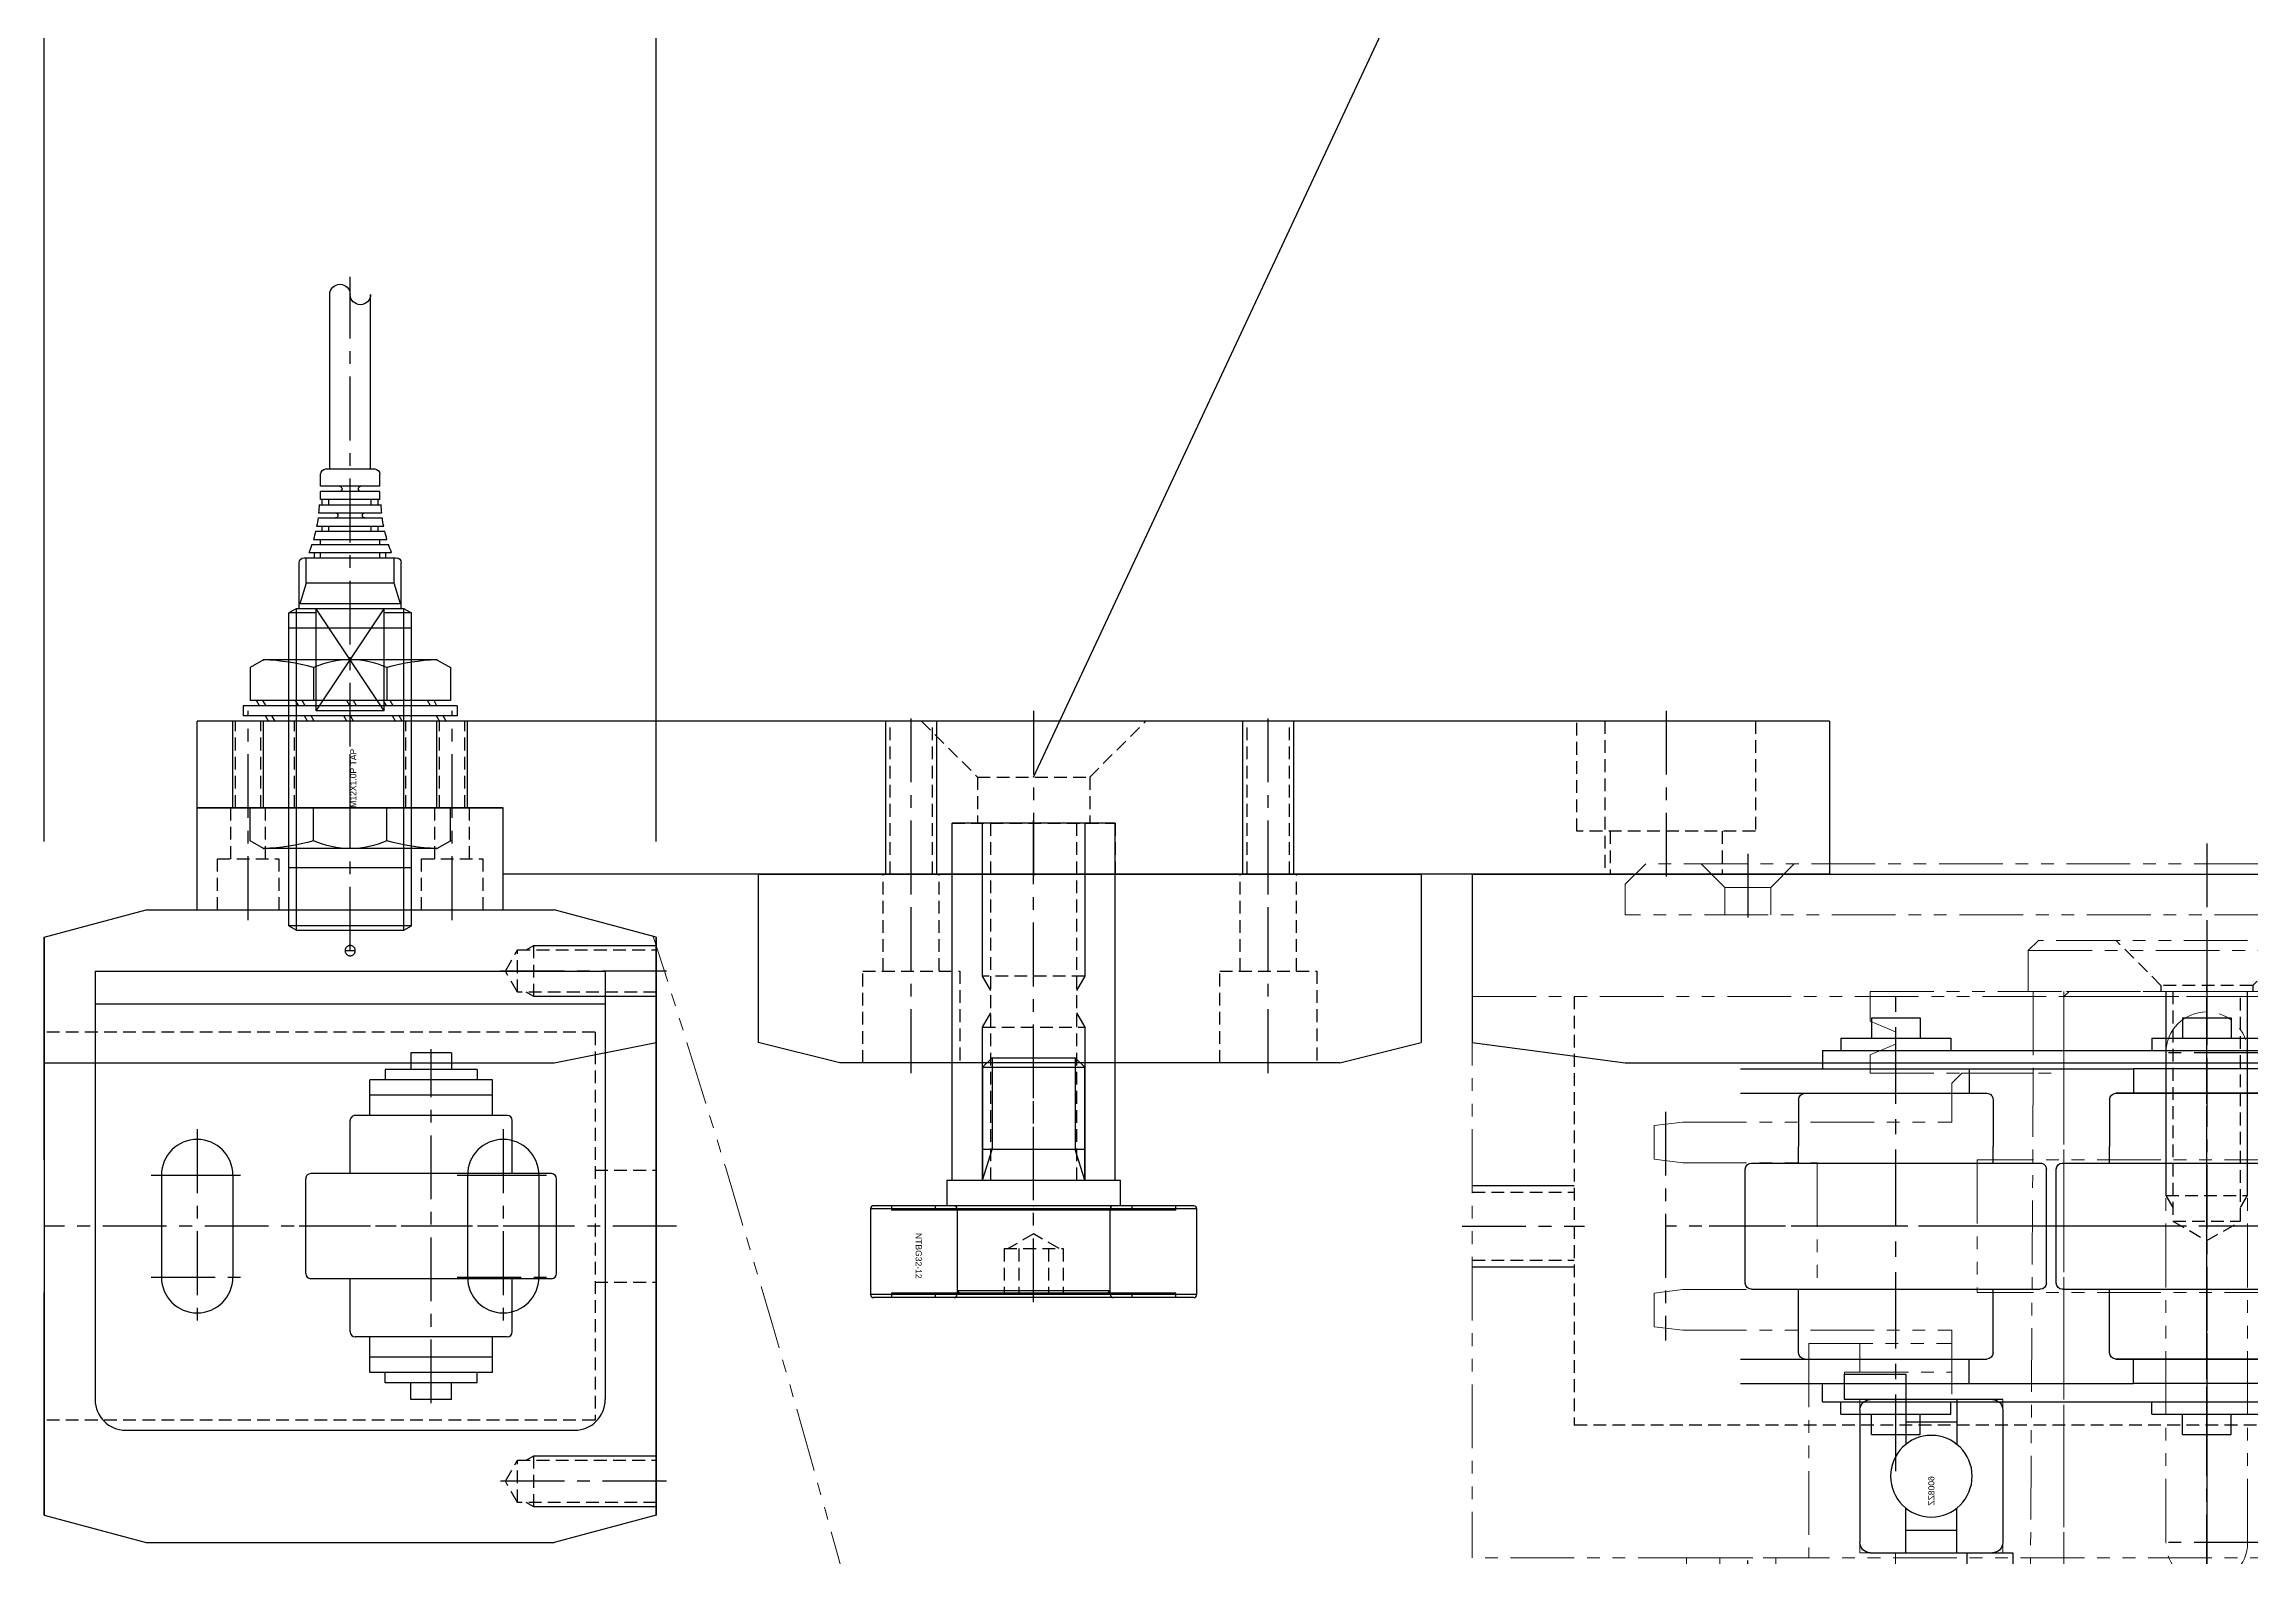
# Model space of a CAD drawing. Header units: inches. Extents: x 0 to 77285, y -118 to 40065.
# Drawn here: x 68177.3 to 68393.7, y 17688.1 to 17836.5 of the extents above; entities that cross this region are included whole.
import ezdxf
from ezdxf.enums import TextEntityAlignment as Align

# ---------------------------------------------------------------- set-up
doc = ezdxf.new("R2010")
doc.units = ezdxf.units.IN
doc.header["$LTSCALE"] = 5
doc.header["$MEASUREMENT"] = 0
for name, pattern in [('CENTER', [2, 1.25, -0.25, 0.25, -0.25]), ('HIDDEN', [0.375, 0.25, -0.125]), ('PHANTOM', [2.5, 1.25, -0.25, 0.25, -0.25, 0.25, -0.25])]:
    doc.linetypes.add(name, pattern=pattern)
for name, color, linetype in [('11', 1, 'CENTER'), ('22', 2, 'HIDDEN'), ('44', 4, 'Continuous'), ('55', 5, 'Continuous'), ('77', 40, 'HIDDEN'), ('99', 181, 'Continuous'), ('A', 8, 'Continuous'), ('B', 123, 'Continuous'), ('BOM-T', 4, 'Continuous'), ('G', 231, 'Continuous'), ('T', 3, 'Continuous'), ('Y', 60, 'Continuous')]:
    doc.layers.add(name, color=color, linetype=linetype)
doc.layers.add('33', color=3, linetype='PHANTOM', lineweight=9)
doc.styles.add('SCI', font='')
doc.styles.get("Standard").update_dxf_attribs({"font": 'arial.ttf'})
doc.styles.get('SCI').set_extended_font_data('Gulim')
doc.dimstyles.new('S', dxfattribs={"dimscale": 100, "dimtxt": 2.5, "dimasz": 2, "dimexe": 1.25, "dimexo": 0.625, "dimgap": -0.625, "dimtad": 1, "dimdec": 8, "dimtxsty": 'SCI', "dimcen": 2.5, "dimclrd": 1, "dimclre": 1, "dimclrt": 7, "dimadec": 8, "dimazin": 2, "dimtfac": 1, "dimtdec": 8, "dimtmove": 0, "dimatfit": 3, "dimfxl": 1, "dimarcsym": 0})
doc.dimstyles.new('SCH', dxfattribs={"dimtxt": 2.5, "dimasz": 2, "dimexe": 1.25, "dimexo": 0.625, "dimtad": 1, "dimdec": 8, "dimtxsty": 'SCI', "dimcen": 2.5, "dimclrd": 4, "dimclre": 4, "dimclrt": 7, "dimadec": 8, "dimazin": 2, "dimtfac": 1, "dimtdec": 8, "dimtmove": 0, "dimatfit": 3, "dimfxl": 1, "dimarcsym": 0})

# ---------------------------------------------------------------- blocks, each defined once
blk = doc.blocks.new('A$C024ea68c')
for p, q in [((-4.5, 15.35), (4.5, 15.35)), ((-4.5, 15.35), (-4.5, 14.35)), ((-1.985, 17), (1.985, 17)), ((-1.985, 17), (-1.985, 15.35)), ((1.985, 17), (1.985, 15.35)), ((4.5, 15.35), (4.5, 14.35)), ((-6, 14.35), (6, 14.35)), ((-6, 14.35), (-6, 10.85)), ((6, 14.35), (6, 10.85)), ((-7.44, 10.85), (7.44, 10.85)), ((-6, 12.85), (6, 12.85)), ((-7.94, 10.35), (-7.94, 5.15)), ((7.94, 10.35), (7.94, 5.15)), ((-12.3, 4.65), (-12.3, -4.65)), ((-11.8, 5.15), (11.8, 5.15)), ((12.3, 4.65), (12.3, -4.65)), ((-11.8, -5.15), (11.8, -5.15)), ((-7.94, -5.15), (-7.94, -10.35)), ((7.94, -5.15), (7.94, -10.35)), ((-7.44, -10.85), (7.44, -10.85)), ((-6, -10.85), (-6, -14.35)), ((-6, -12.85), (6, -12.85)), ((6, -10.85), (6, -14.35)), ((-6, -14.35), (6, -14.35)), ((-4.5, -15.35), (-4.5, -14.35)), ((4.5, -15.35), (4.5, -14.35)), ((-4.5, -15.35), (4.5, -15.35)), ((-1.985, -17), (-1.985, -15.35)), ((-1.985, -17), (1.985, -17)), ((1.985, -17), (1.985, -15.35))]:
    blk.add_line(p, q)
for centre, start, end in [((-7.44, 10.35), 90, 180), ((7.44, 10.35), 0, 90), ((-11.8, 4.65), 90, 180), ((11.8, 4.65), 0, 90), ((-11.8, -4.65), 180, 270), ((11.8, -4.65), 270, 0), ((-7.44, -10.35), 180, 270), ((7.44, -10.35), 270, 0)]:
    blk.add_arc(centre, 0.5, start, end)
at = {"layer": '11'}
for p, q in [((0, 17.35), (0, -17.35)), ((-13.3, 0), (13.3, 0))]:
    blk.add_line(p, q, dxfattribs=at)
blk = doc.blocks.new('A$C968f4001')
for p, q in [((1240, 398.32), (1250, 401)), ((1240, 398.32), (1250, 401)), ((1250, 401), (1290, 401)), ((1250, 401), (1290, 401)), ((1300, 398.32), (1290, 401)), ((1300, 398.32), (1290, 401)), ((1240, 398.32), (1240, 341.68)), ((1240, 376.5), (1240, 398.32)), ((1300, 398.32), (1300, 341.68)), ((1300, 341.68), (1300, 398.32)), ((1240, 341.68), (1240, 363.5)), ((1240, 341.68), (1250, 339)), ((1240, 341.68), (1250, 339)), ((1300, 341.68), (1290, 339)), ((1300, 341.68), (1290, 339)), ((1250, 339), (1290, 339)), ((1250, 339), (1290, 339))]:
    blk.add_line(p, q)
at = {"layer": '11'}
for p, q in [((1301, 395), (1284.21, 395)), ((1302, 370), (1240, 370)), ((1301, 345), (1284.21, 345))]:
    blk.add_line(p, q, dxfattribs=at)
at = {"layer": '22'}
for p, q in [((1285.21, 395), (1286.4, 397.07)), ((1286.4, 397.07), (1300, 397.07)), ((1286.4, 392.93), (1286.4, 397.07)), ((1288, 392.5), (1288, 397.5)), ((1286.4, 392.93), (1285.21, 395)), ((1300, 392.93), (1286.4, 392.93)), ((1294, 389), (1240, 389)), ((1294, 389), (1294, 351)), ((1294, 375.5), (1300, 375.5)), ((1294, 364.5), (1300, 364.5)), ((1294, 351), (1240, 351)), ((1285.21, 345), (1286.4, 347.07)), ((1286.4, 347.07), (1300, 347.07)), ((1286.4, 342.93), (1286.4, 347.07)), ((1288, 342.5), (1288, 347.5)), ((1286.4, 342.93), (1285.21, 345)), ((1300, 342.93), (1286.4, 342.93))]:
    blk.add_line(p, q, dxfattribs=at)
at = {"layer": 'G'}
for p, q in [((1290, 386), (1300, 388)), ((1240, 386), (1290, 386))]:
    blk.add_line(p, q, dxfattribs=at)
at = {"layer": 'T'}
for p, q in [((1287.25, 397.07), (1288, 397.5)), ((1288, 397.5), (1300, 397.5)), ((1288, 392.5), (1287.25, 392.93)), ((1300, 392.5), (1288, 392.5)), ((1287.25, 347.07), (1288, 347.5)), ((1288, 347.5), (1300, 347.5)), ((1288, 342.5), (1287.25, 342.93)), ((1300, 342.5), (1288, 342.5))]:
    blk.add_line(p, q, dxfattribs=at)
at = {"layer": 'B', "rotation": 180}
blk.add_blockref('A$C024ea68c', (1277.94, 370), dxfattribs=at)
blk = doc.blocks.new('A$C024dca6d')
for p, q in [((-40, 25), (10, 25)), ((-40, 25), (-40, -17)), ((10, 25), (10, -17)), ((-40, 21.8), (10, 21.8)), ((-33.5, 5), (-33.5, -5)), ((-26.5, 5), (-26.5, -5)), ((-3.5, 5), (-3.5, -5)), ((3.5, 5), (3.5, -5)), ((-37, -20), (7, -20))]:
    blk.add_line(p, q)
for centre, radius, start, end in [((-30, 5), 3.5, 0, 180), ((0, 5), 3.5, 0, 180), ((-30, -5), 3.5, 180, 0), ((0, -5), 3.5, 180, 0), ((-37, -17), 3, 180, 270), ((7, -17), 3, 270, 0)]:
    blk.add_arc(centre, radius, start, end)
at = {"layer": '11'}
for p, q in [((-30, 9.5), (-30, -9.5)), ((0, 9.5), (0, -9.5)), ((-34.5, 5), (-25.5, 5)), ((-31, 5), (-25.8, 5)), ((-4.5, 5), (4.5, 5)), ((-1, 5), (4.2, 5)), ((-34.5, -5), (-25.5, -5)), ((-4.5, -5), (4.5, -5))]:
    blk.add_line(p, q, dxfattribs=at)
blk = doc.blocks.new('A$C993dfb8e')
at = {"layer": 'Y'}
blk.add_blockref('A$C024dca6d', (1215, 370), dxfattribs=at)
blk = doc.blocks.new('A$C96772931')
for name, p in [('A$C968f4001', (80, 46)), ('A$C993dfb8e', (150, 46))]:
    blk.add_blockref(name, p)
blk = doc.blocks.new('A$Cf6608077')
for p, q in [((2.5, 15.7), (2.5, -15.7)), ((2.8, 16), (2.8, -16)), ((11.2, 16), (2.8, 16)), ((11.2, 16), (11.2, -16)), ((11.5, 15.7), (11.5, -15.7)), ((2.93, 13.95), (2.5, 13.95)), ((2.93, 13.95), (2.93, -13.95)), ((11.07, 13.95), (11.07, -13.95)), ((11.5, 13.95), (11.07, 13.95)), ((2.93, 9.65), (2.5, 9.65)), ((11.5, 9.65), (11.07, 9.65)), ((0, -8.5), (0, 8.5)), ((2.5, 8.5), (0, 8.5)), ((11.2, 7.5), (2.8, 7.5)), ((10.8, 7.5), (2.8, 7.5)), ((11.2, 7.1), (10.8, 7.5)), ((10.8, -7.5), (10.8, 7.5)), ((-11.08, 5), (-12, 4.08)), ((-11.08, -5), (-11.08, 5)), ((0, 5), (-11.08, 5)), ((-12, -4.08), (-12, 4.08)), ((-12, -4.08), (-11.08, -5)), ((-11.08, -5), (0, -5)), ((0, -8.5), (2.5, -8.5)), ((2.8, -7.5), (11.2, -7.5)), ((2.8, -7.5), (10.8, -7.5)), ((10.8, -7.5), (11.2, -7.1)), ((2.5, -9.65), (2.93, -9.65)), ((11.07, -9.65), (11.5, -9.65)), ((2.5, -13.95), (2.93, -13.95)), ((11.07, -13.95), (11.5, -13.95)), ((2.8, -16), (11.2, -16))]:
    blk.add_line(p, q)
for centre, start, end in [((2.8, 15.7), 90, 180), ((11.2, 15.7), 0, 90), ((2.8, 7.8), 180, 270), ((2.8, 7.8), 180, 270), ((11.2, 7.8), 270, 0), ((2.8, -7.8), 90, 180), ((2.8, -7.8), 90, 180), ((11.2, -7.8), 0, 90), ((2.8, -15.7), 180, 270), ((11.2, -15.7), 270, 0)]:
    blk.add_arc(centre, 0.3, start, end)
blk.add_point((2.5, 0))
at = {"layer": '11'}
blk.add_line((11.95, 0), (-12.6, 0), dxfattribs=at)
at = {"layer": '22'}
for p, q in [((6.7, 2.5), (5.26, 0)), ((6.7, 2.89), (11.2, 2.89)), ((6.7, -2.89), (6.7, 2.89)), ((5.26, 0), (6.7, -2.5)), ((6.7, 1.44), (11.2, 1.44)), ((6.7, -1.44), (11.2, -1.44)), ((6.7, -2.89), (11.2, -2.89))]:
    blk.add_line(p, q, dxfattribs=at)
at = {"layer": 'T'}
for p, q in [((0, 5), (-3, 4.08)), ((-3, 5), (-3, -5)), ((-12, 4.08), (-3, 4.08)), ((-12, -4.08), (-3, -4.08)), ((0, -5), (-3, -4.08))]:
    blk.add_line(p, q, dxfattribs=at)
at = {"layer": 'BOM-T', "color": 4}
blk.add_text('NTBG32-12', height=0.6, dxfattribs=at).set_placement((5.17, -11.57, 0))
blk = doc.blocks.new('A$C5f766960')
for p, q in [((-8, 0), (-8, 35)), ((8, 35), (-8, 35)), ((8, 0), (8, 35)), ((-8, 0), (8, 0))]:
    blk.add_line(p, q)
at = {"layer": '11'}
blk.add_line((0, -1), (0, 36), dxfattribs=at)
at = {"layer": '22'}
for p, q in [((-4.19, 0), (-4.19, 35)), ((4.19, 35), (4.19, 0)), ((5, 20), (-5, 20)), ((-5, 15), (5, 15))]:
    blk.add_line(p, q, dxfattribs=at)
at = {"layer": 'T'}
for p, q in [((-5, 20), (-5, 35)), ((5, 35), (5, 20)), ((-4.19, 18.59), (-5, 20)), ((5, 20), (4.19, 18.59)), ((-5, 15), (-4.19, 16.41)), ((4.19, 16.41), (5, 15)), ((-5, 0), (-5, 15)), ((5, 15), (5, 0))]:
    blk.add_line(p, q, dxfattribs=at)
blk = doc.blocks.new('A$Cc66aeca8')
for p, q in [((-15, 0), (15, 0)), ((15, -10), (15, 0)), ((-15, -10), (-15, 0)), ((-15, -10), (15, -10))]:
    blk.add_line(p, q)
at = {"layer": '11'}
for p, q in [((-10, -11), (-10, 1)), ((10, -11), (10, 1))]:
    blk.add_line(p, q, dxfattribs=at)
at = {"layer": '22'}
for p, q in [((-11.7, -5), (-11.7, 0)), ((-8.3, -5), (-8.3, 0)), ((8.3, -5), (8.3, 0)), ((11.7, -5), (11.7, 0)), ((-13, -10), (-13, -5)), ((-13, -5), (-7, -5)), ((-7, -5), (-7, -10)), ((7, -10), (7, -5)), ((7, -5), (13, -5)), ((13, -5), (13, -10))]:
    blk.add_line(p, q, dxfattribs=at)
blk = doc.blocks.new('A$Caf9da41d')
for p, q in [((16, 15), (-144, 15)), ((-144, 6.5), (-144, 15)), ((16, 15), (16, 0)), ((-114, 6.5), (-144, 6.5)), ((-114, 0), (-114, 6.5)), ((16, 0), (-114, 0))]:
    blk.add_line(p, q)
at = {"layer": '11'}
for p, q in [((-139, 5.5), (-139, 16)), ((-129, 5.5), (-129, 16)), ((-119, 5.5), (-119, 16)), ((-74, -1), (-74, 16)), ((-62, 16), (-62, -1)), ((-39, -1), (-39, 16)), ((0, 16), (0, -1))]:
    blk.add_line(p, q, dxfattribs=at)
at = {"layer": '22'}
for p, q in [((-140.23, 6.5), (-140.23, 15)), ((-137.77, 6.5), (-137.77, 15)), ((-134.46, 6.5), (-134.46, 15)), ((-123.54, 6.5), (-123.54, 15)), ((-120.23, 6.5), (-120.23, 15)), ((-117.77, 6.5), (-117.77, 15)), ((-76.07, 0), (-76.07, 15)), ((-71.93, 0), (-71.93, 15)), ((-41.07, 0), (-41.07, 15)), ((-36.93, 0), (-36.93, 15)), ((-8.75, 4.2), (-8.75, 15)), ((8.75, 15), (8.75, 4.2)), ((8.75, 4.2), (-8.75, 4.2)), ((-5.5, 4.2), (-5.5, 0)), ((5.5, 4.2), (5.5, 0))]:
    blk.add_line(p, q, dxfattribs=at)
at = {"layer": '77'}
for p, q in [((-73, 15), (-67.5, 9.5)), ((-56.5, 9.5), (-51, 15)), ((-6, 15), (-6, 0)), ((-67.5, 9.5), (-56.5, 9.5)), ((-67.5, 9.5), (-67.5, 5)), ((-56.5, 9.5), (-56.5, 5)), ((-70, 5), (-54, 5)), ((-70, 0), (-70, 5)), ((-54, 5), (-54, 0))]:
    blk.add_line(p, q, dxfattribs=at)
at = {"layer": 'T'}
for p, q in [((-140.5, 6.5), (-140.5, 15)), ((-137.5, 6.5), (-137.5, 15)), ((-135, 6.5), (-135, 15)), ((-123, 6.5), (-123, 15)), ((-120.5, 6.5), (-120.5, 15)), ((-117.5, 6.5), (-117.5, 15)), ((-76.5, 0), (-76.5, 15)), ((-71.5, 0), (-71.5, 15)), ((-41.5, 0), (-41.5, 15)), ((-36.5, 0), (-36.5, 15))]:
    blk.add_line(p, q, dxfattribs=at)
at = {"layer": 'BOM-T', "color": 4}
blk.add_text('M12X1.0P TAP', height=0.6, rotation=90, dxfattribs=at).set_placement((-128.7, 6.5), align=Align.MIDDLE_LEFT)
blk = doc.blocks.new('A$Cf37cf9b6')
for p, q in [((-15, 0), (-15, -16.5)), ((-15, 0), (50, 0)), ((50, 0), (50, -16.5)), ((-7, -18.5), (-15, -16.5)), ((42, -18.5), (50, -16.5)), ((42, -18.5), (-7, -18.5))]:
    blk.add_line(p, q)
at = {"layer": '11'}
for p, q in [((0, -19.5), (0, 1)), ((35, -19.5), (35, 1))]:
    blk.add_line(p, q, dxfattribs=at)
at = {"layer": '22'}
for p, q in [((-2.75, -9.5), (-2.75, 0)), ((2.75, -9.5), (2.75, 0)), ((32.25, -9.5), (32.25, 0)), ((37.75, -9.5), (37.75, 0)), ((-4.75, -18.5), (-4.75, -9.5)), ((-4.75, -9.5), (4.75, -9.5)), ((4.75, -9.5), (4.75, -18.5)), ((30.25, -18.5), (30.25, -9.5)), ((30.25, -9.5), (39.75, -9.5)), ((39.75, -9.5), (39.75, -18.5))]:
    blk.add_line(p, q, dxfattribs=at)
blk = doc.blocks.new('A$C155e952e')
for p, q in [((-4, 18.31), (-3.24, 19.63)), ((-3.24, 19.63), (0, 19.63)), ((0, 19.63), (0, 0)), ((-4, 18.31), (-4, 1.31)), ((-3.24, 13.41), (0, 13.41)), ((-3.24, 6.22), (0, 6.22)), ((-4, 1.31), (-3.24, 0)), ((-3.24, 0), (0, 0))]:
    blk.add_line(p, q)
for centre, radius, start, end in [((17.82, 19.18), 21.84, 182.2649, 195.323), ((4.92, 9.81), 8.92, 156.1938, 179.9413), ((4.92, 9.82), 8.92, 180.0587, 203.8062), ((17.82, 0.45), 21.84, 164.677, 177.7351)]:
    blk.add_arc(centre, radius, start, end)
for p in [(-3.24, 19.63), (-4, 18.31), (-4, 18.31), (-4, 1.31)]:
    blk.add_point(p)
blk = doc.blocks.new('A$C8b6cfe8f')
for p, q in [((0, 9.4), (0.5, 9.1)), ((0, 9.4), (0, 8.76)), ((0, 8.76), (0.5, 8.46)), ((0.5, 10.5), (0.5, -10.5)), ((1.5, 10.5), (0.5, 10.5)), ((1.5, 10.5), (1.5, -10.5)), ((1.5, 8.51), (2, 8.22)), ((1.5, 7.87), (2, 7.58)), ((2, 8.22), (2, 7.58)), ((0, 5.09), (0, 4.45)), ((0, 5.09), (0.5, 4.79)), ((0, 4.45), (0.5, 4.15)), ((1.5, 4.2), (2, 3.91)), ((1.5, 3.56), (2, 3.27)), ((2, 3.91), (2, 3.27)), ((0, 0.32), (0, -0.32)), ((0, 0.32), (0.5, 0.03)), ((1.5, 0.61), (2, 0.32)), ((2, 0.32), (2, -0.32)), ((0, -0.32), (0.5, -0.61)), ((1.5, -0.03), (2, -0.32)), ((0, -3.53), (0, -4.17)), ((0, -3.53), (0.5, -3.83)), ((0, -4.17), (0.5, -4.47)), ((1.5, -4.41), (2, -4.71)), ((1.5, -5.05), (2, -5.35)), ((2, -4.71), (2, -5.35)), ((0, -7.37), (0, -8.01)), ((0, -7.37), (0.5, -7.67)), ((0, -8.01), (0.5, -8.31)), ((1.5, -8.25), (2, -8.55)), ((2, -8.55), (2, -9.19)), ((1.5, -10.5), (0.5, -10.5)), ((1.5, -8.89), (2, -9.19))]:
    blk.add_line(p, q)
blk = doc.blocks.new('A$Ce7fb24a1')
for p, q in [((2.9, 5.25), (3.33, 6)), ((2.9, -5.25), (2.9, 5.25)), ((3.33, 6), (34, 6)), ((3.33, 6), (3.33, -6)), ((34.4, 5.3), (34, 6)), ((34, 6), (34, 3.32)), ((34.4, 5.3), (34.4, -5.3)), ((34.4, 5), (34.9, 5)), ((34.4, 5), (38.9, 5)), ((34.9, 5), (34.9, -5)), ((34.9, 4.92), (36.9, 4.3)), ((39.4, -4.5), (39.4, 4.5)), ((24.4, 3.32), (34.4, 3.32)), ((24.4, 3.32), (24.4, -3.32)), ((36.9, 4.3), (36.9, -4.3)), ((36.9, 4.3), (39.4, 4.3)), ((39.4, 3.5), (39.9, 3.5)), ((39.4, 2.9), (39.9, 2.9)), ((39.9, -4.05), (39.9, 4.05)), ((40.7, -3.76), (40.7, 3.76)), ((40.7, 2.9), (41.2, 2.9)), ((41.2, -3.6), (41.2, 3.6)), ((42, -3.39), (42, 3.39)), ((42, 2.75), (42.5, 2.75)), ((42.5, -3.29), (42.5, 3.29)), ((43.3, -3.15), (43.3, 3.15)), ((43.8, -3.09), (43.8, 3.1)), ((44.6, -3.03), (44.6, 3.03)), ((44.6, 2.75), (45.1, 2.75)), ((45.1, 2.9), (45.9, 2.9)), ((45.1, 2.9), (45.1, -2.9)), ((45.9, 2.9), (45.9, -2.9)), ((46.4, 2.9), (47.6, 2.9)), ((46.4, 2.9), (46.4, -2.9)), ((48.1, -2.4), (48.1, 2.4)), ((42, 2.07), (42.5, 2.07)), ((44.6, 2.07), (45.1, 2.07)), ((48.1, 2), (65.2, 2)), ((42, -2.08), (42.5, -2.08)), ((44.6, -2.08), (45.1, -2.08)), ((48.1, -2), (65.2, -2)), ((24.4, -3.32), (34.4, -3.32)), ((34, -3.32), (34, -6)), ((36.9, -4.3), (34.9, -4.92)), ((36.9, -4.3), (39.4, -4.3)), ((39.4, -2.9), (39.9, -2.9)), ((39.4, -3.5), (39.9, -3.5)), ((40.7, -2.9), (41.2, -2.9)), ((42, -2.75), (42.5, -2.75)), ((44.6, -2.75), (45.1, -2.75)), ((45.1, -2.9), (45.9, -2.9)), ((46.4, -2.9), (47.6, -2.9)), ((3.33, -6), (2.9, -5.25)), ((3.33, -6), (34, -6)), ((34.4, -5.3), (34, -6)), ((34.4, -5), (38.9, -5))]:
    blk.add_line(p, q)
for centre, radius, start, end in [((38.9, 4.5), 0.5, 0, 90), ((45.27, 17.52), 14.5, 248.279, 251.645), ((45.27, 17.52), 14.5, 253.714, 256.982), ((45.27, 17.52), 14.5, 259.002, 262.207), ((45.27, 17.52), 14.5, 264.196, 267.367), ((47.6, 2.4), 0.5, 0, 90), ((43.55, 1.45), 0.25, 180, 270), ((43.55, 1.45), 0.25, 270, 0), ((46.15, 1.05), 0.25, 180, 0), ((65.2, 1), 1, 90, 270), ((65.2, -1), 1, 270, 90), ((43.55, -1.45), 0.25, 90, 180), ((43.55, -1.45), 0.25, 0, 90), ((46.15, -1.05), 0.25, 0, 180), ((45.27, -17.52), 14.5, 108.355, 111.721), ((45.27, -17.52), 14.5, 103.018, 106.286), ((45.27, -17.52), 14.5, 97.7934, 100.998), ((45.27, -17.52), 14.5, 92.6334, 95.8036), ((47.6, -2.4), 0.5, 270, 0), ((38.9, -4.5), 0.5, 270, 0)]:
    blk.add_arc(centre, radius, start, end)
at = {"layer": '11'}
for p, q in [((0.9, -0.5), (0.9, 0.5)), ((0.9, 0), (66.93, 0))]:
    blk.add_line(p, q, dxfattribs=at)
blk.add_circle((0.9, 0), 0.5, dxfattribs=at)
at = {"layer": 'A'}
for p, q in [((9, 6), (9, -6)), ((32.5, 6), (32.5, -6)), ((24.4, 3.32), (34.4, -3.32)), ((24.4, -3.32), (34.4, 3.32))]:
    blk.add_line(p, q, dxfattribs=at)
at = {"layer": 'T'}
for p, q in [((2.9, 5.25), (34.4, 5.25)), ((2.9, -5.25), (34.4, -5.25))]:
    blk.add_line(p, q, dxfattribs=at)
blk = doc.blocks.new('A$Ca700c6e0')
for name, p in [('A$Caf9da41d', (0, 0)), ('A$Cc66aeca8', (-129, 6.5)), ('A$C5f766960', (-62, -30))]:
    blk.add_blockref(name, p)
at = {"layer": '55', "xscale": -1, "rotation": 270}
for name, p in [('A$Ce7fb24a1', (-129, -8.4)), ('A$C8b6cfe8f', (-129, 15)), ('A$C155e952e', (-138.81, 6.5))]:
    blk.add_blockref(name, p, dxfattribs=at)
at = {"layer": '55', "rotation": 270}
blk.add_blockref('A$C155e952e', (-138.81, 17), dxfattribs=at)
at = {"layer": '99', "rotation": 270}
blk.add_blockref('A$Cf6608077', (-62, -30), dxfattribs=at)
at = {"layer": 'G'}
blk.add_blockref('A$Cf37cf9b6', (-74, 0), dxfattribs=at)
blk = doc.blocks.new('A$C989ff7f7')
for p, q in [((0, 6), (0, -6)), ((0, 6), (8, 6)), ((2.6, -4.75), (2.6, 4.75)), ((2.6, 4.75), (8, 4.75)), ((8, 6), (8, -31)), ((2.6, 2.75), (0, 2.75)), ((2.6, -2.75), (0, -2.75)), ((-21, -6), (-21, -20)), ((-21, -6), (0, -6)), ((8, -4.75), (2.6, -4.75)), ((-18.2, -9.5), (-18.2, -20)), ((-18.2, -9.5), (-15.5, -9.5)), ((-15.5, -9.5), (-15.5, -20)), ((-21, -11), (-18.2, -11)), ((-15.5, -11), (-0.5, -11)), ((-0.5, -11), (-0.5, -25)), ((-0.5, -14.5), (2, -14.5)), ((2, -14.5), (2, -25)), ((6, -14.5), (6, -28.6)), ((6, -14.5), (8, -14.5)), ((2, -18.5), (6, -18.5)), ((8, -59), (8, -96)), ((6, -62.81), (6, -75.5)), ((-0.5, -65), (-0.5, -79)), ((2, -65), (2, -75.5)), ((-21, -70), (-21, -84)), ((-18.2, -70), (-18.2, -80.5)), ((-15.5, -70), (-15.5, -80.5)), ((2, -71.5), (6, -71.5)), ((-0.5, -75.5), (2, -75.5)), ((6, -75.5), (8, -75.5)), ((-21, -79), (-18.2, -79)), ((-15.5, -79), (-0.5, -79)), ((-18.2, -80.5), (-15.5, -80.5)), ((-21, -84), (0, -84)), ((0, -84), (0, -96)), ((2.6, -94.75), (2.6, -85.25)), ((2.6, -85.25), (8, -85.25)), ((2.6, -87.25), (0, -87.25)), ((2.6, -92.75), (0, -92.75)), ((8, -94.75), (2.6, -94.75)), ((0, -96), (8, -96))]:
    blk.add_line(p, q)
at = {"layer": '11'}
for p, q in [((9, 0), (-1, 0)), ((-22, -45), (9, -45)), ((9, -90), (-1, -90))]:
    blk.add_line(p, q, dxfattribs=at)
blk = doc.blocks.new('A$C3cb9157a')
for p, q in [((-15, 20), (-15, 33)), ((-14, 34), (-1, 34)), ((0, 33), (0, 20)), ((-15, 29.5), (-10.62, 29.5)), ((-12.81, 24.5), (-12.81, 29.5)), ((0, 29.5), (-4.38, 29.5)), ((-2.19, 24.5), (-2.19, 29.5)), ((-15, 24.5), (-10.62, 24.5)), ((0, 24.5), (-4.38, 24.5)), ((-14, 20), (-1, 20)), ((-15, -33), (-15, -20)), ((-1, -20), (-14, -20)), ((0, -20), (0, -33)), ((-15, -24.5), (-10.62, -24.5)), ((-12.81, -29.5), (-12.81, -24.5)), ((0, -24.5), (-4.38, -24.5)), ((-2.19, -29.5), (-2.19, -24.5)), ((-15, -29.5), (-10.62, -29.5)), ((0, -29.5), (-4.38, -29.5)), ((-1, -34), (-14, -34))]:
    blk.add_line(p, q)
for centre in [(-7.5, 27), (-7.5, -27)]:
    blk.add_circle(centre, 4)
for centre, start, end in [((-14, 33), 90, 180), ((-1, 33), 0, 90), ((-14, 21), 180, 270), ((-1, 21), 270, 0), ((-14, -21), 90, 180), ((-1, -21), 0, 90), ((-14, -33), 180, 270), ((-1, -33), 270, 360)]:
    blk.add_arc(centre, 1, start, end)
at = {"layer": '11'}
blk.add_line((-16, 0), (1, 0), dxfattribs=at)
at = {"layer": '44'}
blk.add_text('6008ZZ', height=0.6, dxfattribs=at).set_placement((-7.5, 26.7))
blk = doc.blocks.new('A$C1d9063d8')
for p, q in [((-2.5, 35.5), (-2.5, 29.5)), ((0, 35.5), (-2.5, 35.5)), ((0, 29.5), (0, 35.5)), ((-2.5, 29.5), (0, 29.5)), ((-2.5, -29.5), (0, -29.5)), ((-2.5, -29.5), (-2.5, -35.5)), ((0, -35.5), (0, -29.5)), ((-2.5, -35.5), (0, -35.5))]:
    blk.add_line(p, q)
at = {"layer": '11'}
blk.add_line((-3.5, 0), (1.2, 0), dxfattribs=at)
blk = doc.blocks.new('A$C24dafc05')
for p, q in [((0, 23.5), (0, 19)), ((1.8, 23.5), (0, 23.5)), ((1.8, 19), (1.8, 23.5)), ((0, 19), (1.8, 19)), ((0, -19), (1.8, -19)), ((0, -19), (0, -24.67)), ((1.8, -24.67), (1.8, -19)), ((0, -24.67), (1.8, -24.67))]:
    blk.add_line(p, q)
at = {"layer": '11'}
blk.add_line((-1, 0), (2.9, 0), dxfattribs=at)
blk = doc.blocks.new('A$C3918d32b')
for p, q in [((0, -57), (0, 57)), ((3, 57), (0, 57)), ((5, 55), (3, 57)), ((5, -55), (5, 55)), ((5, 49.55), (2.7, 47.25)), ((2.7, 47.25), (0, 47.25)), ((2.7, 47.25), (2.7, 42.75)), ((2.7, 42.75), (0, 42.75)), ((2.7, 42.75), (5, 40.45)), ((5, -40.45), (2.7, -42.75)), ((2.7, -42.75), (0, -42.75)), ((2.7, -42.75), (2.7, -47.25)), ((2.7, -47.25), (0, -47.25)), ((2.7, -47.25), (5, -49.55)), ((5, -55), (3, -57)), ((3, -57), (0, -57))]:
    blk.add_line(p, q)
at = {"layer": '11'}
for p, q in [((6, 45), (-1, 45)), ((7, 0), (-2, 0)), ((6, -45), (-1, -45))]:
    blk.add_line(p, q, dxfattribs=at)
blk = doc.blocks.new('FINALrf2040vrp-sc')
for p, q in [((10.715, 4.15), (14.685, 4.15)), ((10.715, 4.15), (10.715, 2.5)), ((14.685, 4.15), (14.685, 2.5)), ((36.115, 4.15), (36.115, 2.5)), ((36.115, 4.15), (40.085, 4.15)), ((40.085, 4.15), (40.085, 2.5)), ((8.2, 2.5), (8.2, 1.5)), ((8.2, 2.5), (17.2, 2.5)), ((17.2, 2.5), (17.2, 1.5)), ((33.6, 2.5), (42.6, 2.5)), ((33.6, 2.5), (33.6, 1.5)), ((42.6, 2.5), (42.6, 1.5)), ((0, 0), (18.7, 0)), ((6.7, 1.5), (44.1, 1.5)), ((6.7, 1.5), (6.7, 0)), ((18.7, 0), (32.1, 0)), ((18.7, 0), (18.7, -2)), ((32.1, 0), (32.1, -2)), ((50.8, 0), (32.1, 0)), ((44.1, 0), (44.1, 1.5)), ((0, -2), (20.14, -2)), ((4.76, -2.5), (4.76, -6.35)), ((20.64, -2.5), (20.64, -6.35)), ((30.16, -2.5), (30.16, -6.35)), ((50.8, -2), (30.66, -2)), ((30.66, -2), (45.54, -2)), ((46.04, -2.5), (46.04, -6.35)), ((4.76, -6.35), (4.76, -7.7)), ((20.64, -6.35), (20.64, -7.7)), ((30.16, -6.35), (30.16, -7.7)), ((46.04, -6.35), (46.04, -7.7)), ((0.4, -8.2), (0.4, -17.5)), ((0.9, -7.7), (24.5, -7.7)), ((25, -8.2), (25, -17.5)), ((25.8, -8.2), (25.8, -17.5)), ((26.3, -7.7), (49.9, -7.7)), ((50.4, -8.2), (50.4, -17.5)), ((0.9, -18), (24.5, -18)), ((4.76, -18), (4.76, -19.35)), ((20.64, -18), (20.64, -19.35)), ((26.3, -18), (49.9, -18)), ((30.16, -18), (30.16, -19.35)), ((46.04, -18), (46.04, -19.35)), ((4.76, -23.2), (4.76, -19.35)), ((20.64, -23.2), (20.64, -19.35)), ((30.16, -23.2), (30.16, -19.35)), ((46.04, -23.2), (46.04, -19.35)), ((0, -23.7), (20.14, -23.7)), ((18.7, -25.7), (18.7, -23.7)), ((30.66, -23.7), (45.54, -23.7)), ((50.8, -23.7), (30.66, -23.7)), ((32.1, -25.7), (32.1, -23.7)), ((0, -25.7), (18.7, -25.7)), ((6.7, -27.2), (6.7, -25.7)), ((18.7, -25.7), (32.1, -25.7)), ((50.8, -25.7), (32.1, -25.7)), ((44.1, -25.7), (44.1, -27.2)), ((6.7, -27.2), (44.1, -27.2)), ((8.2, -28.2), (8.2, -27.2)), ((8.2, -28.2), (17.2, -28.2)), ((10.715, -29.85), (10.715, -28.2)), ((14.685, -29.85), (14.685, -28.2)), ((17.2, -28.2), (17.2, -27.2)), ((33.6, -28.2), (33.6, -27.2)), ((33.6, -28.2), (42.6, -28.2)), ((36.115, -29.85), (36.115, -28.2)), ((40.085, -29.85), (40.085, -28.2)), ((42.6, -28.2), (42.6, -27.2)), ((10.715, -29.85), (14.685, -29.85)), ((36.115, -29.85), (40.085, -29.85))]:
    blk.add_line(p, q)
for centre, start, end in [((5.26, -2.5), 90, 180), ((20.14, -2.5), 0, 90), ((30.66, -2.5), 90, 180), ((45.54, -2.5), 0, 90), ((0.9, -8.2), 90, 180), ((24.5, -8.2), 0, 90), ((26.3, -8.2), 90, 180), ((49.9, -8.2), 0, 90), ((0.9, -17.5), 180, 270), ((24.5, -17.5), 270, 0), ((26.3, -17.5), 180, 270), ((49.9, -17.5), 270, 0), ((5.26, -23.2), 180, 270), ((20.14, -23.2), 270, 0), ((30.66, -23.2), 180, 270), ((45.54, -23.2), 270, 0)]:
    blk.add_arc(centre, 0.5, start, end)
at = {"layer": '11'}
for p, q in [((12.7, 7.15), (12.7, -32.85)), ((38.1, 7.15), (38.1, -32.85))]:
    blk.add_line(p, q, dxfattribs=at)
blk = doc.blocks.new('A$C006C2B59')
at = {"layer": '11'}
blk.add_line((-60.19, 0), (67.37, 0), dxfattribs=at)
at = {"rotation": 179.9999999999999}
for p in [(12.7, -12.85), (63.5, -12.85)]:
    blk.add_blockref('FINALrf2040vrp-sc', p, dxfattribs=at)
blk = doc.blocks.new('A$Ce95bc381')
for p, q in [((0, 280), (0, 0)), ((0, 280), (16.5, 280)), ((16.5, 280), (18.5, 265)), ((18.5, 265), (18.5, 15))]:
    blk.add_line(p, q)
blk = doc.blocks.new('A$Ca9249236')
for p, q in [((-280, 67), (0, 67)), ((0, 67), (0, 0)), ((0, 55), (-280, 55)), ((-39, 55.5), (-58, 55.5)), ((-58, 55.5), (-58, 47.5)), ((-54.99, 55.5), (-54.99, 47.5)), ((-39, 55.5), (-39, 52.6)), ((-39, 52.6), (-41.5, 51.55)), ((-41.5, 51.55), (-41.5, 50.35)), ((-41.5, 50.35), (-39, 49.3)), ((-39, 49.3), (-39, 47.5)), ((-58, 47.5), (-58, -4.5)), ((-48, 47.5), (-58, 47.5)), ((-54.99, 47.5), (-54.7, -4.5)), ((-39, 47.5), (-54.99, 47.5)), ((-48, 47.5), (-47, 46.5)), ((-47, 42.7), (-47, 46.5)), ((-20.64, 42.7), (-47, 42.7)), ((-20.64, 42.7), (-17.82, 42.35)), ((-17.82, 39.05), (-17.82, 42.35)), ((-280, 39), (-49.5, 39)), ((-49.5, 39), (-49.5, 26)), ((-20.64, 38.7), (-17.82, 39.05)), ((-33.79, 38.7), (-33.79, 26.3)), ((-20.64, 38.7), (-33.79, 38.7)), ((-280, 26), (-49.5, 26)), ((-20.64, 26.3), (-33.79, 26.3)), ((-20.64, 26.3), (-17.82, 25.95)), ((-17.82, 25.95), (-17.82, 22.65)), ((-47, 22.3), (-47, 15.5)), ((-20.64, 22.3), (-47, 22.3)), ((-20.64, 22.3), (-17.82, 22.65)), ((-52, 15.5), (-47, 15.5)), ((-52, 15.5), (-52, 0.5)), ((-360, 0), (0, 0)), ((-53, 0.5), (-52, 0.5)), ((-53, 0.5), (-53, -1.45))]:
    blk.add_line(p, q)
at = {"layer": '11'}
for p, q in [((-72, 56.5), (-72, 46.5)), ((-72, 48.5), (-72, -5.5)), ((-18.93, 43.7), (-18.93, 21.3)), ((-280, 32.5), (-18.93, 32.5)), ((1, 32.5), (-11, 32.5))]:
    blk.add_line(p, q, dxfattribs=at)
at = {"layer": '22'}
for p, q in [((-10, 55), (-10, 13)), ((0, 35.82), (-10, 35.82)), ((0, 29.18), (-10, 29.18)), ((-270, 13), (-10, 13))]:
    blk.add_line(p, q, dxfattribs=at)
at = {"layer": 'T'}
for p, q in [((0, 36.5), (-10, 36.5)), ((0, 28.5), (-10, 28.5))]:
    blk.add_line(p, q, dxfattribs=at)
at = {"rotation": 270}
blk.add_blockref('A$C989ff7f7', (-27, 0), dxfattribs=at)
at = {"layer": '11', "rotation": 270}
for name, p in [('A$C1d9063d8', (-72, 15.5)), ('A$C24dafc05', (-72, 0.5))]:
    blk.add_blockref(name, p, dxfattribs=at)
at = {"layer": '33', "xscale": -1, "rotation": 270}
blk.add_blockref('A$C3918d32b', (-72, 63), dxfattribs=at)
at = {"layer": '44', "rotation": 270}
blk.add_blockref('A$C3cb9157a', (-72, 0.5), dxfattribs=at)
at = {"layer": 'B', "xscale": 1.200000000000001, "yscale": 1.200000000000001, "zscale": 1.200000000000001}
blk.add_blockref('A$C006C2B59', (-102.48, 32.5), dxfattribs=at)
at = {"layer": 'G', "rotation": 270}
blk.add_blockref('A$Ce95bc381', (-280, 67), dxfattribs=at)
blk = doc.blocks.new('A$C76a12c18')
at = {"rotation": 270}
blk.add_blockref('A$Ca9249236', (337, 0), dxfattribs=at)
blk = doc.blocks.new('A$Cb686dc58')
for p, q in [((0, 17.5), (0, -17.5)), ((0, 17.5), (4, 17.5)), ((4, 17.5), (5, 16.5)), ((4, -17.5), (4, 17.5)), ((5, 16.5), (5, -16.5)), ((4, -17.5), (5, -16.5)), ((0, -17.5), (4, -17.5))]:
    blk.add_line(p, q)
at = {"layer": '11'}
blk.add_line((6, 0), (-1, 0), dxfattribs=at)
at = {"layer": '22'}
for p, q in [((5, 8.9), (0.6, 4.5)), ((0.6, 4.5), (0, 4.5)), ((0.6, 4.5), (0.6, -4.5)), ((0.6, -4.5), (0, -4.5)), ((0.6, -4.5), (5, -8.9))]:
    blk.add_line(p, q, dxfattribs=at)
blk = doc.blocks.new('A$Cb461930f')
for p, q in [((40, 13.5), (40.5, 14)), ((40, 13.5), (40, -13.5)), ((40.5, 14), (84.7, 14)), ((40.5, 14), (40.5, -14)), ((84.7, 14), (84.7, -14)), ((84.7, 13.3), (86.5, 13.3)), ((86.5, 14), (146, 14)), ((86.5, 14), (86.5, -14)), ((146, 14), (146.5, 13.5)), ((146, -14), (146, 14)), ((146.5, 13.5), (146.5, -13.5)), ((10, 12), (10.5, 12.5)), ((10, 12), (10, -12)), ((10.5, 12.5), (40, 12.5)), ((10.5, -12.5), (10.5, 12.5)), ((16, 4), (34, 4)), ((92.5, 4), (140.5, 4)), ((16, -4), (34, -4)), ((92.5, -4), (140.5, -4)), ((10, -12), (10.5, -12.5)), ((10.5, -12.5), (40, -12.5)), ((40, -13.5), (40.5, -14)), ((40.5, -14), (84.7, -14)), ((84.7, -13.3), (86.5, -13.3)), ((86.5, -14), (146, -14)), ((146, -14), (146.5, -13.5))]:
    blk.add_line(p, q)
for centre, start, end in [((16, 0), 90, 270), ((34, 0), 270, 90), ((92.5, 0), 90, 270), ((140.5, 0), 270, 90)]:
    blk.add_arc(centre, 4, start, end)
at = {"layer": '11'}
for p, q in [((16, 5), (16, -5)), ((34, 5), (34, -5)), ((92.5, 5), (92.5, -5)), ((140.5, 5), (140.5, -5)), ((9, 0), (147, 0))]:
    blk.add_line(p, q, dxfattribs=at)
at = {"layer": '22'}
for p, q in [((122.08, 0), (124, 3.32)), ((124, 3.32), (146.5, 3.32)), ((124, -3.32), (124, 3.32)), ((126.5, -4), (126.5, 4)), ((124, -3.32), (122.08, 0)), ((146.5, -3.32), (124, -3.32))]:
    blk.add_line(p, q, dxfattribs=at)
at = {"layer": 'T'}
for p, q in [((125.33, 3.32), (126.5, 4)), ((126.5, 4), (146.5, 4)), ((126.5, -4), (125.33, -3.32)), ((146.5, -4), (126.5, -4))]:
    blk.add_line(p, q, dxfattribs=at)
blk = doc.blocks.new('A$Ce3640bff')
for name, p in [('A$Cb686dc58', (392.5, 0)), ('A$Cb461930f', (246, 0))]:
    blk.add_blockref(name, p)
blk = doc.blocks.new('A$C4b49b7ad')
at = {"xscale": -1, "rotation": 270}
for name, p in [('A$C76a12c18', (1460, 0.5)), ('A$Ce3640bff', (1532, 0.5))]:
    blk.add_blockref(name, p, dxfattribs=at)
blk = doc.blocks.new('A$C2d2009a2')
at = {"layer": '33'}
blk.add_arc((0, 0), 1449.51, 338.14175, 17.85349, dxfattribs=at)
blk = doc.blocks.new('*D657')
at = {"color": 1, "lineweight": -2, "transparency": 16777216}
for p, q in [((67705.28, 18026.49), (67579.37, 18026.49)), ((67579.37, 18026.49), (67579.37, 17969.2)), ((67705.28, 17969.2), (67705.28, 18026.49)), ((67107.32, 17765), (67107.32, 17978.57)), ((68177.32, 17758.32), (68177.32, 17978.57)), ((67579.37, 17969.2), (67705.28, 17969.2)), ((67137.32, 17959.82), (68147.32, 17959.82))]:
    blk.add_line(p, q, dxfattribs=at)
at = {"color": 1, "transparency": 16777216}
for points in [[(67137.32, 17964.82), (67137.32, 17954.82), (67107.32, 17959.82)], [(68147.32, 17964.82), (68147.32, 17954.82), (68177.32, 17959.82)]]:
    blk.add_solid(points, dxfattribs=at)
at = {"layer": 'Defpoints', "color": 0, "transparency": 16777216}
for p in [(68177.32, 17959.82), (67107.32, 17755.63), (68177.32, 17748.95)]:
    blk.add_point(p, dxfattribs=at)
at = {"color": 7, "transparency": 16777216, "insert": (67642.32, 17997.84), "char_height": 37.5, "attachment_point": 5, "style": 'SCI'}
blk.add_mtext('1070', dxfattribs=at)
blk = doc.blocks.new('*D662')
at = {"color": 4, "lineweight": -2, "transparency": 16777216}
for p, q in [((66937.32, 17765), (66937.32, 18094.48)), ((68237.32, 17758.32), (68237.32, 18094.48)), ((66967.32, 18075.73), (68207.32, 18075.73))]:
    blk.add_line(p, q, dxfattribs=at)
at = {"color": 4, "transparency": 16777216}
for points in [[(66967.32, 18080.73), (66967.32, 18070.73), (66937.32, 18075.73)], [(68207.32, 18080.73), (68207.32, 18070.73), (68237.32, 18075.73)]]:
    blk.add_solid(points, dxfattribs=at)
at = {"layer": 'Defpoints', "color": 0, "transparency": 16777216}
for p in [(68237.32, 18075.73), (66937.32, 17755.63), (68237.32, 17748.95)]:
    blk.add_point(p, dxfattribs=at)
at = {"color": 7, "transparency": 16777216, "insert": (67587.32, 18104.38), "char_height": 37.5, "attachment_point": 5, "style": 'SCI'}
blk.add_mtext('1300', dxfattribs=at)

msp = doc.modelspace()

# ---------------------------------------------------------------- linework, layer by layer
at = {"layer": '44'}
msp.add_line((68274.32461013, 17764.62620845), (68389.09023228, 18010.1530169), dxfattribs=at)

# ---------------------------------------------------------------- block references
for name, p in [('A$C96772931', (66857.32461013, 17304.62620845)), ('A$Ca700c6e0', (68336.32461013, 17755.12620845))]:
    msp.add_blockref(name, p)
at = {"layer": '33'}
for name, p in [('A$C4b49b7ad', (66857.32461013, 17350.62620845)), ('A$C2d2009a2', (66857.32461013, 17304.62620845))]:
    msp.add_blockref(name, p, dxfattribs=at)

# ---------------------------------------------------------------- dimensions: what is measured, and where the dimension line sits
for base, p1, p2, dimstyle, picture, middle in [((68237.3246101332, 18075.7300635226), (66937.3246101331, 17755.6262084525), (68237.3246101332, 17748.9467165282), 'SCH', '*D662', (67587.3246101332, 18104.3793644546)), ((68177.3246101332, 17959.8206815519), (67107.3246101332, 17755.6262084525), (68177.3246101332, 17748.9467165282), 'S', '*D657', (67642.3246101332, 17997.844982484))]:
    dim = msp.add_linear_dim(base=base, p1=p1, p2=p2, dimstyle=dimstyle, override={"dimscale": 15})
    dim.commit()
    dim.dimension.update_dxf_attribs({"geometry": picture, "text_midpoint": middle})

doc.saveas('drawing.dxf')
